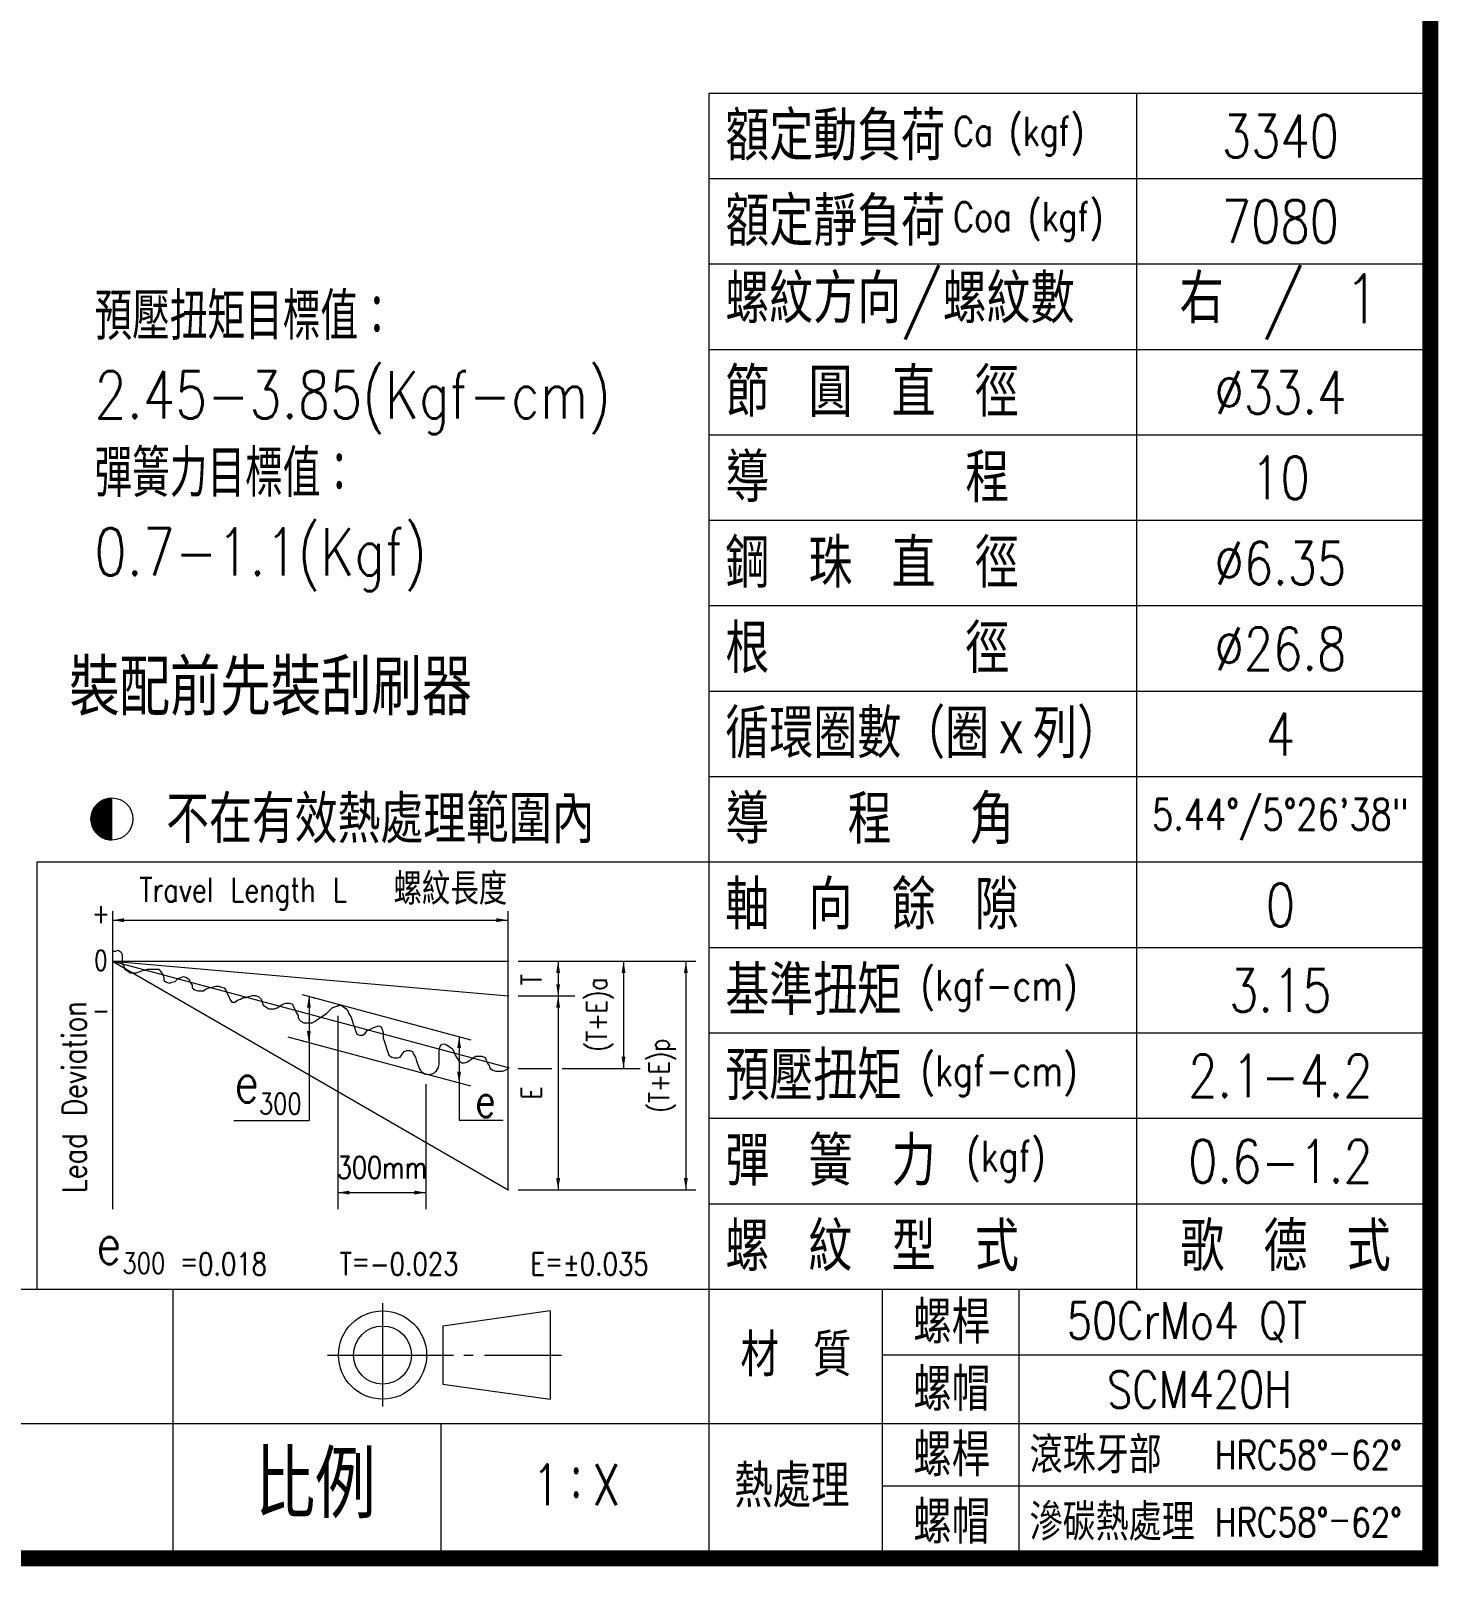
# Model space of a CAD drawing. Header units: millimetres. Extents: x -816 to -277, y -1648 to -1267.
# Drawn here: x -436.4 to -277.4, y -1648.3 to -1475 of the extents above; entities that cross this region are included whole.
import ezdxf
from ezdxf.enums import TextEntityAlignment as Align

# ---------------------------------------------------------------- set-up
doc = ezdxf.new("R2010")
doc.units = ezdxf.units.MM
doc.layers.get('0').update_dxf_attribs({"linetype": 'CONTINUOUS'})
for name, color, linetype, lineweight in [('str', 7, 'CONTINUOUS', 25), ('txt', 3, 'CONTINUOUS', 9), ('標籤(紅)', 2, 'CONTINUOUS', 30), ('標籤(黑)', 64, 'CONTINUOUS', 30)]:
    doc.layers.add(name, color=color, linetype=linetype, lineweight=lineweight)
doc.styles.add('SIMPLEX', font='simplex.shx', dxfattribs={"width": 0.8, "height": 4.3, "bigfont": 'chineset.shx'})
doc.styles.get("Standard").update_dxf_attribs({"font": 'TXT', "width": 0.9, "height": 5.890874, "bigfont": 'CHINESET'})
doc.styles.add('STANDARD0.8', font='txt.shx', dxfattribs={"width": 0.8, "height": 2.519535, "bigfont": 'chineset.shx'})

# ---------------------------------------------------------------- blocks, each defined once
blk = doc.blocks.new('*X82')
at = {"color": 0}
for p, q in [((508.87, 87.6), (512.19, 87.6)), ((508.9, 87.65), (512.19, 87.65)), ((508.94, 87.7), (512.19, 87.7)), ((508.97, 87.75), (512.19, 87.75)), ((509.01, 87.8), (512.19, 87.8)), ((509.05, 87.85), (512.19, 87.85)), ((509.09, 87.9), (512.19, 87.9)), ((509.13, 87.95), (512.19, 87.95)), ((509.18, 88), (512.19, 88)), ((509.22, 88.05), (512.19, 88.05)), ((509.27, 88.1), (512.19, 88.1)), ((509.31, 88.15), (512.19, 88.15)), ((509.36, 88.2), (512.19, 88.2)), ((509.41, 88.25), (512.19, 88.25)), ((509.47, 88.3), (512.19, 88.3)), ((509.52, 88.35), (512.19, 88.35)), ((509.58, 88.4), (512.19, 88.4)), ((509.64, 88.45), (512.19, 88.45)), ((509.7, 88.5), (512.19, 88.5)), ((509.76, 88.55), (512.19, 88.55)), ((509.83, 88.6), (512.19, 88.6)), ((509.9, 88.65), (512.19, 88.65)), ((509.97, 88.7), (512.19, 88.7)), ((510.05, 88.75), (512.19, 88.75)), ((510.13, 88.8), (512.19, 88.8)), ((510.22, 88.85), (512.19, 88.85)), ((510.31, 88.9), (512.19, 88.9)), ((510.41, 88.95), (512.19, 88.95)), ((510.51, 89), (512.19, 89)), ((510.62, 89.05), (512.19, 89.05)), ((510.75, 89.1), (512.19, 89.1)), ((510.89, 89.15), (512.19, 89.15)), ((511.04, 89.2), (512.19, 89.2)), ((511.22, 89.25), (512.19, 89.25)), ((511.45, 89.3), (512.19, 89.3)), ((511.81, 89.35), (512.19, 89.35)), ((508.19, 85.6), (512.19, 85.6)), ((508.19, 85.55), (512.19, 85.55)), ((508.19, 85.5), (512.19, 85.5)), ((508.19, 85.45), (512.19, 85.45)), ((508.19, 85.4), (512.19, 85.4)), ((508.19, 85.35), (512.19, 85.35)), ((508.19, 85.3), (512.19, 85.3)), ((508.19, 85.25), (512.19, 85.25)), ((508.19, 85.2), (512.19, 85.2)), ((508.19, 85.15), (512.19, 85.15)), ((508.2, 85.7), (512.19, 85.7)), ((508.2, 85.65), (512.19, 85.65)), ((508.2, 85.1), (512.19, 85.1)), ((508.2, 85.05), (512.19, 85.05)), ((508.2, 85), (512.19, 85)), ((508.21, 85.8), (512.19, 85.8)), ((508.21, 85.75), (512.19, 85.75)), ((508.21, 84.95), (512.19, 84.95)), ((508.21, 84.9), (512.19, 84.9)), ((508.22, 85.9), (512.19, 85.9)), ((508.22, 85.85), (512.19, 85.85)), ((508.22, 84.85), (512.19, 84.85)), ((508.23, 85.95), (512.19, 85.95)), ((508.23, 84.8), (512.19, 84.8)), ((508.23, 84.75), (512.19, 84.75)), ((508.24, 86), (512.19, 86)), ((508.24, 84.7), (512.19, 84.7)), ((508.25, 86.1), (512.19, 86.1)), ((508.25, 86.05), (512.19, 86.05)), ((508.26, 86.15), (512.19, 86.15)), ((508.27, 86.2), (512.19, 86.2)), ((508.29, 86.25), (512.19, 86.25)), ((508.3, 86.3), (512.19, 86.3)), ((508.31, 86.35), (512.19, 86.35)), ((508.32, 86.4), (512.19, 86.4)), ((508.34, 86.45), (512.19, 86.45)), ((508.35, 86.5), (512.19, 86.5)), ((508.37, 86.55), (512.19, 86.55)), ((508.38, 86.6), (512.19, 86.6)), ((508.4, 86.65), (512.19, 86.65)), ((508.42, 86.7), (512.19, 86.7)), ((508.43, 86.75), (512.19, 86.75)), ((508.45, 86.8), (512.19, 86.8)), ((508.47, 86.85), (512.19, 86.85)), ((508.49, 86.9), (512.19, 86.9)), ((508.51, 86.95), (512.19, 86.95)), ((508.54, 87), (512.19, 87)), ((508.56, 87.05), (512.19, 87.05)), ((508.58, 87.1), (512.19, 87.1)), ((508.61, 87.15), (512.19, 87.15)), ((508.63, 87.2), (512.19, 87.2)), ((508.66, 87.25), (512.19, 87.25)), ((508.68, 87.3), (512.19, 87.3)), ((508.71, 87.35), (512.19, 87.35)), ((508.74, 87.4), (512.19, 87.4)), ((508.77, 87.45), (512.19, 87.45)), ((508.8, 87.5), (512.19, 87.5)), ((508.83, 87.55), (512.19, 87.55)), ((508.25, 84.65), (512.19, 84.65)), ((508.26, 84.6), (512.19, 84.6)), ((508.27, 84.55), (512.19, 84.55)), ((508.28, 84.5), (512.19, 84.5)), ((508.29, 84.45), (512.19, 84.45)), ((508.31, 84.4), (512.19, 84.4)), ((508.32, 84.35), (512.19, 84.35)), ((508.33, 84.3), (512.19, 84.3)), ((508.35, 84.25), (512.19, 84.25)), ((508.36, 84.2), (512.19, 84.2)), ((508.38, 84.15), (512.19, 84.15)), ((508.39, 84.1), (512.19, 84.1)), ((508.41, 84.05), (512.19, 84.05)), ((508.43, 84), (512.19, 84)), ((508.45, 83.95), (512.19, 83.95)), ((508.47, 83.9), (512.19, 83.9)), ((508.49, 83.85), (512.19, 83.85)), ((508.51, 83.8), (512.19, 83.8)), ((508.53, 83.75), (512.19, 83.75)), ((508.55, 83.7), (512.19, 83.7)), ((508.57, 83.65), (512.19, 83.65)), ((508.6, 83.6), (512.19, 83.6)), ((508.62, 83.55), (512.19, 83.55)), ((508.65, 83.5), (512.19, 83.5)), ((508.68, 83.45), (512.19, 83.45)), ((508.7, 83.4), (512.19, 83.4)), ((508.73, 83.35), (512.19, 83.35)), ((508.76, 83.3), (512.19, 83.3)), ((508.79, 83.25), (512.19, 83.25)), ((508.83, 83.2), (512.19, 83.2)), ((508.86, 83.15), (512.19, 83.15)), ((508.89, 83.1), (512.19, 83.1)), ((508.93, 83.05), (512.19, 83.05)), ((508.96, 83), (512.19, 83)), ((509, 82.95), (512.19, 82.95)), ((509.04, 82.9), (512.19, 82.9)), ((509.08, 82.85), (512.19, 82.85)), ((509.12, 82.8), (512.19, 82.8)), ((509.16, 82.75), (512.19, 82.75)), ((509.21, 82.7), (512.19, 82.7)), ((509.25, 82.65), (512.19, 82.65)), ((509.3, 82.6), (512.19, 82.6)), ((509.35, 82.55), (512.19, 82.55)), ((509.4, 82.5), (512.19, 82.5)), ((509.45, 82.45), (512.19, 82.45)), ((509.5, 82.4), (512.19, 82.4)), ((509.56, 82.35), (512.19, 82.35)), ((509.62, 82.3), (512.19, 82.3)), ((509.68, 82.25), (512.19, 82.25)), ((509.74, 82.2), (512.19, 82.2)), ((509.81, 82.15), (512.19, 82.15)), ((509.88, 82.1), (512.19, 82.1)), ((509.95, 82.05), (512.19, 82.05)), ((510.03, 82), (512.19, 82)), ((510.11, 81.95), (512.19, 81.95)), ((510.19, 81.9), (512.19, 81.9)), ((510.28, 81.85), (512.19, 81.85)), ((510.38, 81.8), (512.19, 81.8)), ((510.48, 81.75), (512.19, 81.75)), ((510.59, 81.7), (512.19, 81.7)), ((510.71, 81.65), (512.19, 81.65)), ((510.84, 81.6), (512.19, 81.6)), ((510.99, 81.55), (512.19, 81.55)), ((511.17, 81.5), (512.19, 81.5)), ((511.38, 81.45), (512.19, 81.45)), ((511.68, 81.4), (512.19, 81.4))]:
    blk.add_line(p, q, dxfattribs=at)
blk = doc.blocks.new('Heat-sign-1')
at = {"color": 3}
blk.add_line((0.289, -0.16), (0.289, 0.25), dxfattribs=at)
blk.add_circle((0.289, 0.045), 0.205, dxfattribs=at)
at = {"color": 3, "xscale": 0.05123695244440038, "yscale": 0.05123695244440038, "zscale": 0.05123695244440038}
blk.add_blockref('*X82', (-25.954, -4.329), dxfattribs=at)
at = {"color": 3, "width": 0.9}
blk.add_text('不在有效熱處理範圍內', height=0.4638, dxfattribs=at).set_placement((0.818, -0.191))
blk = doc.blocks.new('e300-1')
at = {"color": 3}
for p, q in [((0.4071, -0.2626), (0.4071, -1.8633)), ((2.5321, -1.7586), (2.5321, -0.2626)), ((0.4071, -0.4768), (0.4231, -0.4768)), ((0.4231, -0.4768), (0.4383, -0.4718)), ((0.4383, -0.4718), (0.4536, -0.4819)), ((0.4536, -0.4819), (0.4587, -0.4972)), ((0.4071, -0.5317), (2.5321, -1.7586)), ((0.4071, -0.5317), (2.5321, -1.1011)), ((0.4071, -0.5317), (2.5321, -0.7176)), ((0.4071, -0.5317), (2.5321, -0.5317)), ((0.4587, -0.4972), (0.4587, -0.5429)), ((0.4587, -0.5429), (0.4688, -0.5581)), ((0.4688, -0.5581), (0.4739, -0.5733)), ((0.4739, -0.5733), (0.5044, -0.5936)), ((0.5806, -0.5784), (0.5959, -0.5733)), ((0.5959, -0.5733), (0.6569, -0.5733)), ((0.6569, -0.5733), (0.667, -0.5886)), ((0.5044, -0.5936), (0.5349, -0.5936)), ((0.5349, -0.5936), (0.5501, -0.5886)), ((0.5501, -0.5886), (0.5654, -0.5835)), ((0.5654, -0.5835), (0.5806, -0.5784)), ((0.667, -0.5886), (0.6772, -0.6038)), ((0.6772, -0.6038), (0.6823, -0.619)), ((0.6823, -0.619), (0.6823, -0.6343)), ((0.6823, -0.6343), (0.6975, -0.6444)), ((0.6975, -0.6444), (0.7128, -0.6495)), ((0.7128, -0.6495), (0.728, -0.6444)), ((0.728, -0.6444), (0.7433, -0.6393)), ((0.7433, -0.6393), (0.7585, -0.6241)), ((0.7585, -0.6241), (0.7737, -0.619)), ((0.7737, -0.619), (0.789, -0.614)), ((0.789, -0.614), (0.8042, -0.619)), ((0.8042, -0.619), (0.8195, -0.6292)), ((0.8195, -0.6292), (0.8246, -0.6444)), ((0.8246, -0.6444), (0.8347, -0.6597)), ((0.8347, -0.6597), (0.8347, -0.6749)), ((0.8347, -0.6749), (0.85, -0.685)), ((0.85, -0.685), (0.8652, -0.6901)), ((0.8652, -0.6901), (0.8957, -0.6901)), ((0.8957, -0.6901), (0.911, -0.68)), ((0.911, -0.68), (0.9262, -0.6749)), ((0.9262, -0.6749), (0.9414, -0.6698)), ((0.9414, -0.6698), (0.9618, -0.6647)), ((0.9618, -0.6647), (0.977, -0.6647)), ((0.977, -0.6647), (0.9923, -0.6698)), ((0.9923, -0.6698), (1.0075, -0.6749)), ((1.0075, -0.6749), (1.0177, -0.6901)), ((1.0177, -0.6901), (1.0228, -0.7054)), ((1.0228, -0.7054), (1.0329, -0.7206)), ((1.0329, -0.7206), (1.038, -0.7358)), ((1.038, -0.7358), (1.0482, -0.7511)), ((1.0634, -0.7511), (1.0787, -0.7409)), ((1.0787, -0.7409), (1.0939, -0.7358)), ((1.0939, -0.7358), (1.1091, -0.7257)), ((1.1091, -0.7257), (1.1244, -0.7257)), ((1.1244, -0.7257), (1.1396, -0.7206)), ((1.1396, -0.7206), (1.16, -0.7155)), ((1.16, -0.7155), (1.1752, -0.7155)), ((1.1752, -0.7155), (1.1905, -0.7206)), ((1.1905, -0.7206), (1.2057, -0.7358)), ((1.2057, -0.7358), (1.2108, -0.7511)), ((1.4251, -0.7107), (2.3322, -0.9537)), ((1.0482, -0.7511), (1.0634, -0.7511)), ((1.2108, -0.7511), (1.2159, -0.7663)), ((1.2159, -0.7663), (1.2311, -0.7764)), ((1.2311, -0.7764), (1.2464, -0.7866)), ((1.2464, -0.7866), (1.2768, -0.7866)), ((1.2768, -0.7866), (1.2921, -0.7815)), ((1.2921, -0.7815), (1.3226, -0.7612)), ((1.3226, -0.7612), (1.3378, -0.7561)), ((1.3378, -0.7561), (1.3582, -0.7561)), ((1.3582, -0.7561), (1.3734, -0.7612)), ((1.3734, -0.7612), (1.3785, -0.7764)), ((1.3785, -0.7764), (1.3887, -0.7917)), ((1.3887, -0.7917), (1.3937, -0.8069)), ((1.3937, -0.8069), (1.4039, -0.8221)), ((1.4039, -0.8221), (1.4039, -0.8374)), ((1.5106, -0.8425), (1.5564, -0.812)), ((1.5564, -0.812), (1.5716, -0.7968)), ((1.5716, -0.7968), (1.5868, -0.7815)), ((1.5868, -0.7815), (1.6021, -0.7764)), ((1.6021, -0.7764), (1.6173, -0.7714)), ((1.6173, -0.7714), (1.6326, -0.7663)), ((1.6326, -0.7663), (1.6478, -0.7764)), ((1.6478, -0.7764), (1.6631, -0.7866)), ((1.6631, -0.7866), (1.6732, -0.8018)), ((1.6732, -0.8018), (1.6783, -0.8171)), ((1.6783, -0.8171), (1.6885, -0.8323)), ((1.4039, -0.8374), (1.4191, -0.8526)), ((1.4191, -0.8526), (1.4344, -0.8628)), ((1.4344, -0.8628), (1.4801, -0.8628)), ((1.4801, -0.8628), (1.4954, -0.8526)), ((1.4954, -0.8526), (1.5106, -0.8425)), ((1.6885, -0.8323), (1.6986, -0.8628)), ((1.6986, -0.8628), (1.7037, -0.878)), ((1.7037, -0.878), (1.7088, -0.8932)), ((1.7088, -0.8932), (1.7139, -0.9085)), ((1.7647, -0.9186), (1.7749, -0.9034)), ((1.7749, -0.9034), (1.7901, -0.8983)), ((1.7901, -0.8983), (1.8054, -0.8882)), ((1.8054, -0.8882), (1.8206, -0.8831)), ((1.8206, -0.8831), (1.8359, -0.878)), ((1.8359, -0.878), (1.8511, -0.8831)), ((1.8511, -0.8831), (1.8562, -0.8983)), ((1.8562, -0.8983), (1.8613, -0.9135)), ((2.3314, -1.2013), (1.3504, -0.9384)), ((1.7139, -0.9085), (1.719, -0.9237)), ((1.719, -0.9237), (1.7342, -0.9288)), ((1.7342, -0.9288), (1.7495, -0.9288)), ((1.7495, -0.9288), (1.7647, -0.9186)), ((1.8613, -0.9135), (1.8613, -0.944)), ((1.8613, -0.944), (1.8663, -0.9592)), ((1.8663, -0.9592), (1.8714, -0.9745)), ((1.8714, -0.9745), (1.8816, -1.0049)), ((2.1662, -0.9948), (2.1713, -0.9796)), ((2.1713, -0.9796), (2.1865, -0.9745)), ((2.1865, -0.9745), (2.2017, -0.9796)), ((2.2017, -0.9796), (2.2322, -0.9999)), ((1.8816, -1.0049), (1.8867, -1.0202)), ((1.8867, -1.0202), (1.8918, -1.0354)), ((1.8918, -1.0354), (1.907, -1.0456)), ((1.907, -1.0456), (1.9222, -1.0506)), ((1.9222, -1.0506), (1.9375, -1.0506)), ((1.9375, -1.0506), (1.9527, -1.0456)), ((1.9527, -1.0456), (1.9629, -1.0303)), ((1.9629, -1.0303), (1.9731, -1.0151)), ((1.9731, -1.0151), (1.9883, -1.01)), ((1.9883, -1.01), (2.0036, -1.01)), ((2.0036, -1.01), (2.0188, -1.0151)), ((2.0188, -1.0151), (2.0239, -1.0303)), ((2.0239, -1.0303), (2.034, -1.0456)), ((2.034, -1.0456), (2.0391, -1.0608)), ((2.0391, -1.0608), (2.0442, -1.076)), ((2.1611, -1.01), (2.1662, -0.9948)), ((2.1611, -1.083), (2.1611, -1.01)), ((2.2322, -0.9999), (2.2424, -1.0202)), ((2.2424, -1.0202), (2.2475, -1.0354)), ((2.2475, -1.0354), (2.2576, -1.0506)), ((2.2576, -1.0506), (2.2678, -1.0659)), ((2.2678, -1.0659), (2.2831, -1.076)), ((2.2983, -1.076), (2.3135, -1.071)), ((2.3135, -1.071), (2.344, -1.0506)), ((2.344, -1.0506), (2.3593, -1.0405)), ((2.3593, -1.0405), (2.3898, -1.0405)), ((2.3898, -1.0405), (2.405, -1.0456)), ((2.405, -1.0456), (2.4152, -1.0608)), ((2.4152, -1.0608), (2.4203, -1.076)), ((2.0442, -1.076), (2.0524, -1.1006)), ((2.2831, -1.076), (2.2983, -1.076)), ((2.4203, -1.076), (2.4304, -1.0913)), ((2.4304, -1.0913), (2.4355, -1.1065)), ((2.4355, -1.1065), (2.4508, -1.1167)), ((2.4508, -1.1167), (2.466, -1.1217)), ((2.466, -1.1217), (2.5016, -1.1217)), ((2.5016, -1.1217), (2.5168, -1.1167)), ((2.5168, -1.1167), (2.5321, -1.1065)), ((2.5321, -1.1065), (2.5371, -1.1014)), ((1.0592, -1.3863), (1.4631, -1.3863)), ((2.27, -1.3844), (2.5058, -1.3844))]:
    blk.add_line(p, q, dxfattribs=at)
at = {"color": 3, "linetype": 'ByBlock'}
for p, q in [((0.4071, -0.3108), (2.5321, -0.3108)), ((2.5857, -0.5317), (3.5406, -0.5317)), ((2.8009, -0.5317), (2.8009, -0.7176)), ((3.1522, -0.5317), (3.1522, -1.1065)), ((3.4871, -0.5317), (3.4871, -1.7586)), ((1.4631, -0.7209), (1.4631, -1.3863)), ((2.5857, -0.7176), (2.8903, -0.7176)), ((2.8009, -0.7176), (2.8009, -1.7586)), ((1.6173, -0.825), (1.6173, -1.863)), ((2.8009, -0.8427), (2.8009, -0.9679)), ((2.27, -0.9381), (2.27, -1.3844)), ((2.5857, -1.1065), (2.7679, -1.1065)), ((2.822, -1.1065), (3.2416, -1.1065)), ((2.0909, -1.1905), (2.0909, -1.863)), ((1.6173, -1.7736), (2.0909, -1.7736)), ((2.5857, -1.7586), (3.5406, -1.7586))]:
    blk.add_line(p, q, dxfattribs=at)
at = {"color": 3}
blk.add_arc((2.1053, -1.083), 0.0558, 198.44847, 0, dxfattribs=at)
at = {"color": 3, "linetype": 'ByBlock'}
for p in [(2.5321, -0.5317), (2.5321, -0.5317), (2.5321, -0.5317), (1.4903, -0.7282), (2.5321, -0.7176), (2.5321, -0.7176), (2.8009, -0.7176), (2.8009, -0.7176), (1.6173, -0.7714), (1.4283, -0.9593), (1.4631, -0.9593), (2.0909, -1.1369), (2.5321, -1.1065), (3.1522, -1.1065), (2.0909, -1.7736), (2.5321, -1.7586), (2.5321, -1.7586), (2.8009, -1.7586), (3.4871, -1.7586)]:
    blk.add_point(p, dxfattribs=at)
for points in [[(0.4696, -0.3004), (0.4696, -0.3212), (0.4071, -0.3108)], [(2.4695, -0.3004), (2.4695, -0.3212), (2.5321, -0.3108)], [(2.8114, -0.5943), (2.7905, -0.5943), (2.8009, -0.5317)], [(3.1418, -0.5943), (3.1627, -0.5943), (3.1522, -0.5317)], [(3.4767, -0.5943), (3.4975, -0.5943), (3.4871, -0.5317)], [(2.7905, -0.655), (2.8114, -0.655), (2.8009, -0.7176)], [(1.4726, -0.7806), (1.4518, -0.7806), (1.4622, -0.718)], [(2.7905, -0.7802), (2.8114, -0.7802), (2.8009, -0.7176)], [(1.4723, -0.9067), (1.4515, -0.9067), (1.4619, -0.9692)], [(2.2795, -0.9978), (2.2587, -0.9978), (2.2691, -0.9353)], [(3.1418, -1.0439), (3.1627, -1.0439), (3.1522, -1.1065)], [(2.2792, -1.1239), (2.2583, -1.1239), (2.2688, -1.1865)], [(2.7905, -1.696), (2.8114, -1.696), (2.8009, -1.7586)], [(3.4767, -1.696), (3.4975, -1.696), (3.4871, -1.7586)], [(1.6799, -1.7632), (1.6799, -1.7841), (1.6173, -1.7736)], [(2.0283, -1.7632), (2.0283, -1.7841), (2.0909, -1.7736)]]:
    blk.add_solid(points, dxfattribs=at)
at = {"color": 3, "width": 0.9}
blk.add_text('螺紋長度', height=0.16962, dxfattribs=at).set_placement((1.917, -0.2279))
at = {"color": 3, "linetype": 'ByBlock', "width": 0.8}
for s, height, p in [('Travel Length L', 0.128705, (1.1091, -0.1484)), ('300mm', 0.11798, (1.8552, -1.6389))]:
    blk.add_text(s, height=height, dxfattribs=at).set_placement(p, align=Align.MIDDLE_CENTER)
for s, p in [('+', (0.3445, -0.2733)), ('0', (0.3445, -0.5265)), ('-', (0.3445, -0.7937))]:
    blk.add_text(s, height=0.1073, dxfattribs=at).set_placement(p, align=Align.MIDDLE)
for s, height, p in [('T', 0.1073, (2.6579, -0.6297)), ('(T+E)a', 0.10725, (3.0092, -0.8172)), ('(T+E)p', 0.10725, (3.3441, -1.1451)), ('E', 0.1073, (2.6579, -1.2381))]:
    blk.add_text(s, height=height, rotation=90, dxfattribs=at).set_placement(p, align=Align.MIDDLE_CENTER)
blk.add_text('Lead Deviation', height=0.128705, rotation=90, dxfattribs=at).set_placement((0.1991, -1.2609), align=Align.MIDDLE)
at = {"color": 3, "width": 0.8}
for s, height, p in [('e', 0.2145, (1.1942, -1.1827)), ('300', 0.11154, (1.4231, -1.296)), ('e', 0.1788, (2.4655, -1.2794))]:
    blk.add_text(s, height=height, dxfattribs=at).set_placement(p, align=Align.MIDDLE_RIGHT)
blk = doc.blocks.new('The-third-1')
at = {"color": 3}
for p, q in [((0.02, 7.21), (0.02, -7.12)), ((23.29, 6.13), (8.37, 4.04)), ((23.29, 6.13), (23.29, -6.11)), ((8.37, 4.04), (8.37, -4.02)), ((-7.63, 0.01), (9.87, 0.01)), ((11.33, 0.01), (12.58, 0.01)), ((14.16, 0.01), (24.88, 0.01)), ((8.37, -4.02), (23.29, -6.11))]:
    blk.add_line(p, q, dxfattribs=at)
for radius in [6.12, 4.03]:
    blk.add_circle((0.02, 0.01), radius, dxfattribs=at)
blk = doc.blocks.new('e300-sign-1')
at = {"color": 3, "width": 0.8}
for s, height, p in [('e', 0.1943, (0.1103, 0.0405)), ('300', 0.10103, (0.3241, -0.0523))]:
    blk.add_text(s, height=height, dxfattribs=at).set_placement(p, align=Align.MIDDLE_RIGHT)

msp = doc.modelspace()

# ---------------------------------------------------------------- linework, layer by layer
at = {"layer": 'str', "const_width": 1.7855}
msp.add_lwpolyline([(-815.3052, -1647.4067), (-278.3052, -1647.4067), (-278.3052, -1267.671), (-815.3052, -1267.671)], close=True, dxfattribs=at)
at = {"layer": 'txt'}
for p, q in [((-278.3052, -1482.0533), (-359.7688, -1482.0533)), ((-359.7688, -1482.0533), (-359.7688, -1647.4067)), ((-311.466, -1617.0535), (-311.466, -1482.0533)), ((-278.3052, -1491.6962), (-359.7688, -1491.6962)), ((-278.3052, -1501.339), (-359.7688, -1501.339)), ((-278.3052, -1510.9819), (-359.7688, -1510.9819)), ((-278.3052, -1520.6248), (-359.7688, -1520.6248)), ((-278.3052, -1530.2677), (-359.7688, -1530.2677)), ((-278.3052, -1539.9105), (-359.7688, -1539.9105)), ((-278.3052, -1549.5534), (-359.7688, -1549.5534)), ((-278.3052, -1559.1963), (-359.7688, -1559.1963)), ((-278.3052, -1568.8392), (-435.6725, -1568.8392)), ((-435.6725, -1568.8392), (-435.6725, -1617.0535)), ((-278.3052, -1578.482), (-359.7688, -1578.482)), ((-278.3052, -1588.1249), (-359.7688, -1588.1249)), ((-278.3052, -1597.7678), (-359.7688, -1597.7678)), ((-278.3052, -1607.4107), (-359.7688, -1607.4107)), ((-278.3052, -1617.0535), (-611.8027, -1617.0535)), ((-420.2535, -1647.4067), (-420.2535, -1617.0535)), ((-340.163, -1647.4067), (-340.163, -1617.0535)), ((-324.7277, -1647.4067), (-324.7277, -1617.0535)), ((-278.3052, -1624.4686), (-340.163, -1624.4686)), ((-278.3052, -1632.2301), (-498.5025, -1632.2301)), ((-390.0111, -1647.4067), (-390.0111, -1632.2301)), ((-278.3052, -1639.2594), (-340.163, -1639.2594))]:
    msp.add_line(p, q, dxfattribs=at)

# ---------------------------------------------------------------- block references
for name, p, xscale, yscale, zscale in [('Heat-sign-1', (-430.5258, -1564.4691), 11.58571301050871, 11.58571301050871, 11.58571301050871), ('e300-1', (-435.6725, -1568.8392), 21.02029069418462, 21.02029069418462, 21.02029069418462), ('e300-sign-1', (-428.7118, -1612.8661), 23.35582126517464, 23.35582126517464, 23.35582126517464), ('The-third-1', (-396.6402, -1624.4646), 0.8132933544764337, 0.8132933544764337, 0.8132933544764337)]:
    msp.add_blockref(name, p, dxfattribs=dict(at, xscale=xscale, yscale=yscale, zscale=zscale))

# ---------------------------------------------------------------- texts
for s, insert, char_height, width, attachment_point in [('額定動負荷', (-357.9166, -1486.8747), 5.51714, 28.226954, 4), ('額定靜負荷', (-357.9166, -1496.5176), 5.51714, 28.226954, 4), ('螺紋方向/螺紋數', (-357.9166, -1506.1605), 5.51714, 44.136986, 4), ('右 / 1', (-295.2377, -1506.1605), 5.52052, 33.15975, 5), ('節 圓 直 徑', (-357.9166, -1515.8034), 5.51714, 44.136986, 4), ('導     程', (-357.9166, -1525.4462), 5.51714, 44.136986, 4), ('鋼 珠 直 徑', (-357.9166, -1535.0891), 5.51714, 44.136986, 4), ('根     徑', (-357.9166, -1544.732), 5.51714, 44.136986, 4), ('循環圈數（圈ｘ列）', (-357.9166, -1554.3749), 5.51714, 49.320668, 4), ('導  程  角', (-357.9166, -1564.0177), 5.51714, 44.136986, 4), ('軸 向 餘 隙', (-357.9166, -1573.6606), 5.51714, 44.136986, 4), ('基準扭矩', (-357.9166, -1583.3035), 5.51714, 23.907562, 4), ('預壓扭矩', (-357.9166, -1592.9464), 5.51714, 23.907562, 4), ('彈 簧 力', (-357.9166, -1602.5892), 5.51714, 26.096052, 4), ('螺 紋 型 式', (-357.9166, -1612.2321), 5.51714, 39.143992, 4), ('歌 德 式', (-306.5345, -1612.2321), 5.51705, 25.746578, 4), ('螺桿', (-336.6924, -1620.7611), 4.81686, 11.291714, 4), ('材 質', (-356.2158, -1624.4646), 4.81686, 15.677825, 4), ('螺帽', (-336.6924, -1628.3494), 4.81686, 11.291714, 4), ('螺桿', (-336.6924, -1635.7448), 4.81686, 11.291714, 4), ('滾珠牙部', (-323.5456, -1635.7448), 4.13786, 19.9444, 4), ('比例', (-411.0399, -1639.0851), 7.57828, 21.029434, 4), ('熱處理', (-356.9079, -1639.2598), 4.81686, 15.677825, 4), ('螺帽', (-336.6924, -1643.3331), 4.81686, 11.291714, 4), ('滲碳熱處理', (-323.5456, -1643.3331), 4.13786, 22.877671, 4)]:
    msp.add_mtext(s, dxfattribs=dict(at, insert=insert, char_height=char_height, width=width, attachment_point=attachment_point))
for s, insert, char_height, width, attachment_point, style in [('Ca (kgf)', (-332.1788, -1486.8747), 3.27412, 22.528224, 4, 'SIMPLEX'), ('3340', (-295.2377, -1486.8747), 4.82366, 33.15975, 5, 'SIMPLEX'), ('Coa (kgf)', (-332.1788, -1496.5176), 3.27412, 23.714434, 4, 'SIMPLEX'), ('7080', (-295.2377, -1496.5176), 4.82366, 33.15975, 5, 'SIMPLEX'), ('%%c33.4', (-295.2377, -1515.8034), 4.82366, 33.15975, 5, 'SIMPLEX'), ('10', (-295.2377, -1525.4462), 4.82366, 33.15975, 5, 'SIMPLEX'), ('%%c6.35', (-295.2377, -1535.0891), 4.82366, 33.15975, 5, 'SIMPLEX'), ('%%c26.8', (-295.2377, -1544.732), 4.82366, 33.15975, 5, 'SIMPLEX'), ('4', (-295.2377, -1554.3749), 4.8237, 33.15975, 5, 'SIMPLEX'), ('5.44%%d/5%%d26\'38"', (-295.2377, -1564.0177), 3.49419, 33.15975, 5, 'SIMPLEX'), ('0', (-295.2377, -1573.6606), 4.8237, 33.15975, 5, 'SIMPLEX'), ('(kgf-cm)', (-335.8764, -1583.3035), 3.45004, 27.58562, 4, 'SIMPLEX'), ('3.15', (-295.2377, -1583.3035), 4.82366, 33.15975, 5, 'SIMPLEX'), ('(kgf-cm)', (-335.8764, -1592.9464), 3.45004, 27.58562, 4, 'SIMPLEX'), ('2.1-4.2', (-295.2377, -1592.9464), 4.82366, 33.15975, 5, 'SIMPLEX'), ('(kgf)', (-330.7179, -1602.5892), 3.45004, 17.184, 4, 'SIMPLEX'), ('0.6-1.2', (-295.2377, -1602.5892), 4.82366, 33.15975, 5, 'SIMPLEX'), ('＝0.018', (-419.47, -1614.1721), 2.51954, 12.643407, 4, 'STANDARD0.8'), ('T＝-0.023', (-401.4664, -1614.1721), 2.51954, 16.11, 4, 'STANDARD0.8'), ('E＝%%P0.035', (-379.9128, -1614.1721), 2.51954, 16.11, 4, 'STANDARD0.8'), ('50CrMo4 QT', (-319.3434, -1620.7611), 4.13786, 39.042843, 4, 'SIMPLEX'), ('SCM420H', (-314.801, -1628.3494), 4.13786, 30.040747, 4, 'SIMPLEX'), ('HRC58%%d－62%%d', (-302.6266, -1635.7448), 3.218333, 25.167278, 4, 'SIMPLEX'), ('1：X', (-379.7493, -1639.0851), 4.59762, 19.309931, 4, 'SIMPLEX'), ('HRC58%%d－62%%d', (-302.6266, -1643.3331), 3.218333, 25.167278, 4, 'SIMPLEX')]:
    msp.add_mtext(s, dxfattribs=dict(at, insert=insert, char_height=char_height, width=width, attachment_point=attachment_point, style=style))
at = {"layer": '標籤(紅)', "color": 2, "style": 'SIMPLEX', "width": 0.9}
msp.add_text('裝配前先裝刮刷器', height=6.31934, dxfattribs=at).set_placement((-431.9929, -1552.271))
at = {"layer": '標籤(黑)', "insert": (-429.1513, -1504.5536), "char_height": 5.315538, "width": 92.840944, "attachment_point": 1, "style": 'SIMPLEX'}
msp.add_mtext('預壓扭矩目標值：\\P2.45-3.85(Kgf-cm)\\P彈簧力目標值：\\P0.7-1.1(Kgf)', dxfattribs=at)

doc.saveas('drawing.dxf')
